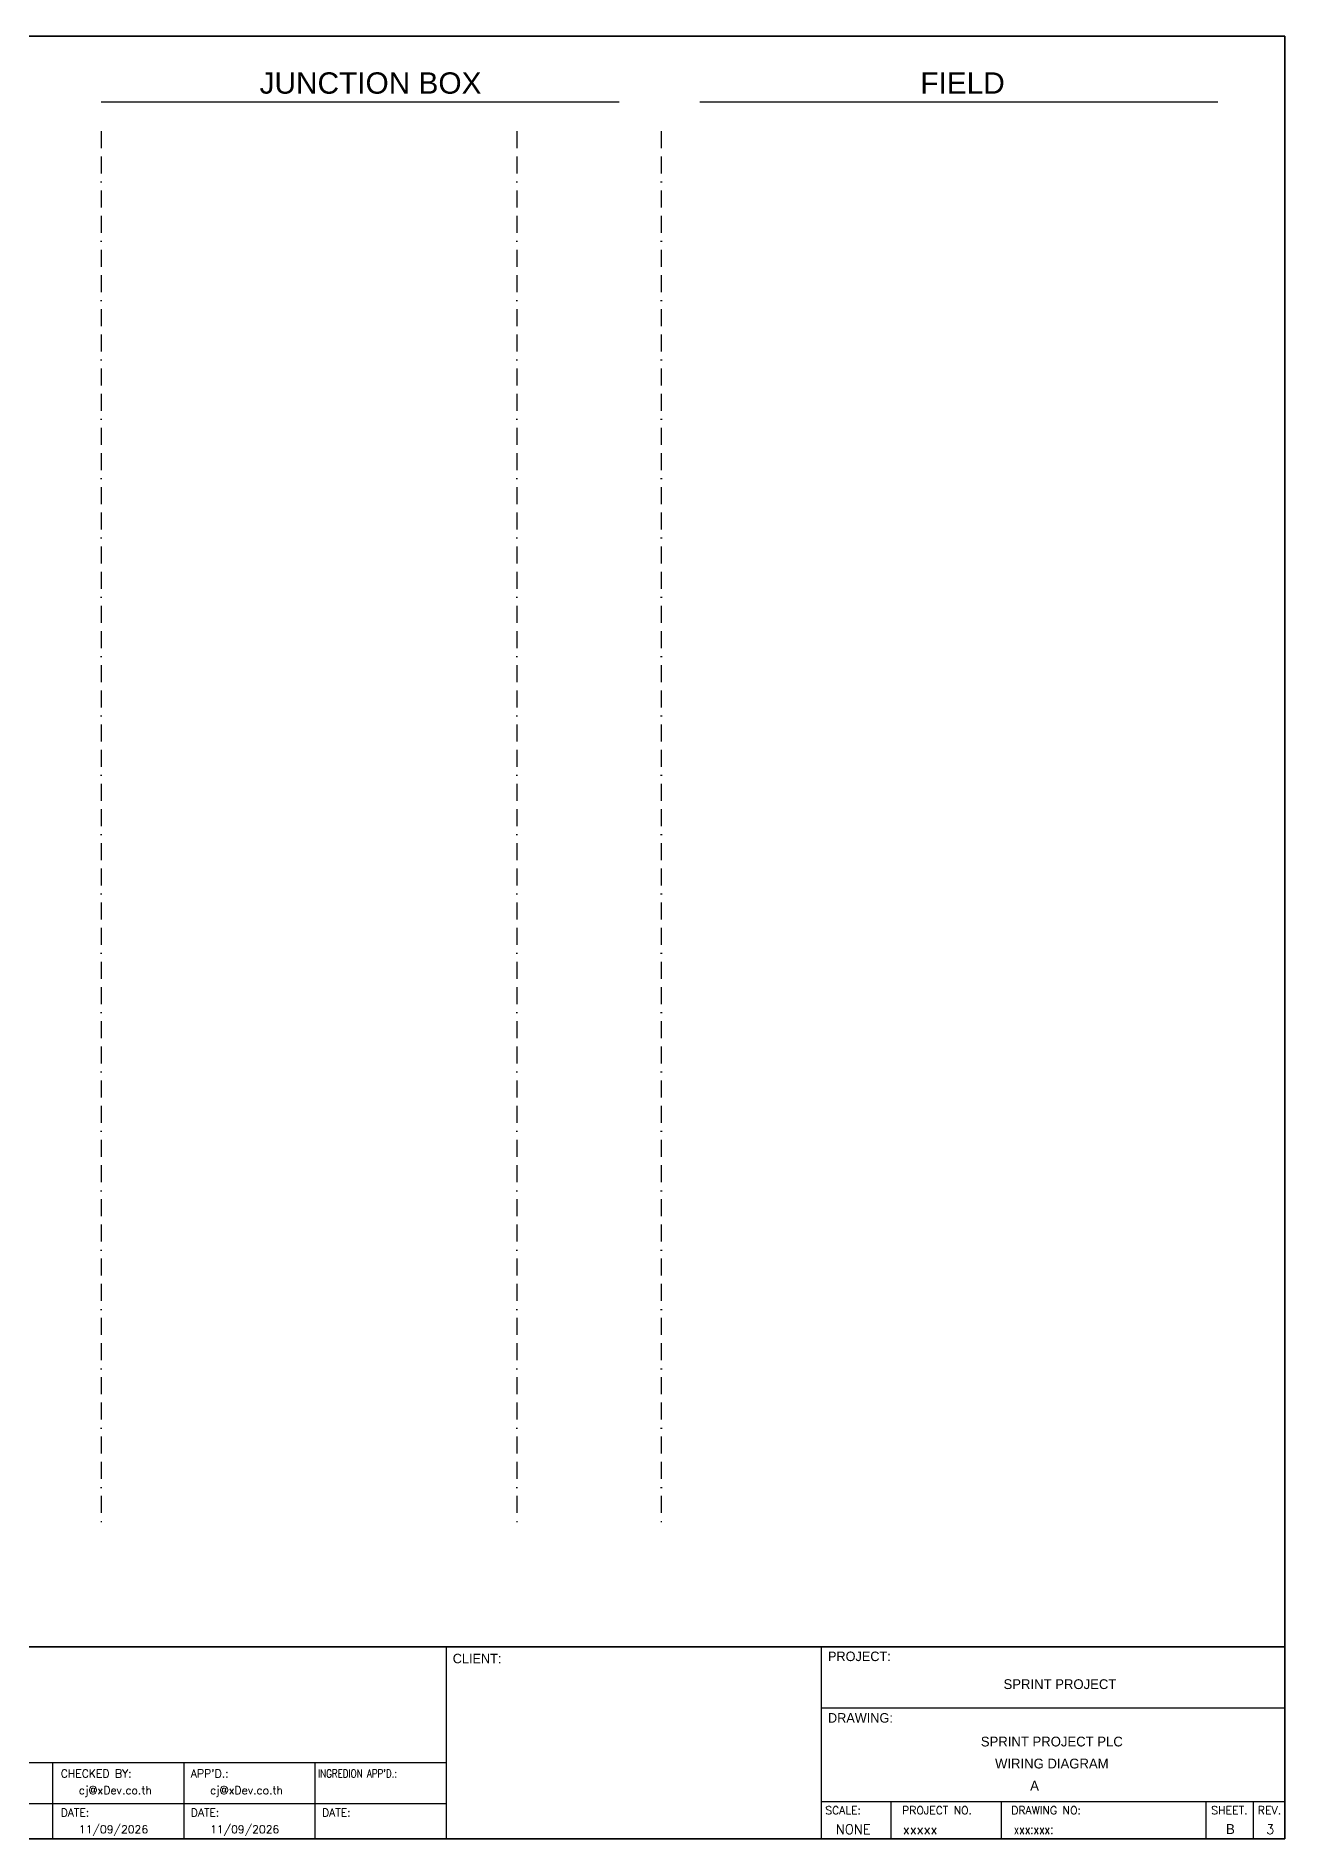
# Model space of a CAD drawing. Header units: millimetres. Extents: x 0 to 62600, y 0 to 14837.
# Drawn here: x 31373 to 33246, y 6008 to 8713 of the extents above; entities that cross this region are included whole.
import ezdxf
from ezdxf.enums import TextEntityAlignment as Align

# ---------------------------------------------------------------- set-up
doc = ezdxf.new("R2010")
doc.units = ezdxf.units.MM
doc.linetypes.add('BORDERX2', pattern=[88.9, 25.4, -12.7, 25.4, -12.7, 0, -12.7])
for name, color, linetype in [('GT_1', 9, 'Continuous'), ('HELPPOINT', 7, 'Continuous'), ('MEMBER', 7, 'Continuous'), ('x01001-FrameArea', 2, 'BORDERX2')]:
    doc.layers.add(name, color=color, linetype=linetype)
doc.styles.add('HTX11', font='O8111901')
doc.styles.add('ROMANS', font='romans.shx', dxfattribs={"width": 0.85, "height": 25})
doc.styles.get("Standard").update_dxf_attribs({"font": 'arial.ttf'})

msp = doc.modelspace()

# ---------------------------------------------------------------- linework, layer by layer
for p, q in [((31471.3, 8614.1), (32248.1, 8614.1)), ((32369.1, 8614.1), (33145.9, 8614.1))]:
    msp.add_line(p, q)
at = {"color": 4}
for p, q in [((32655.4, 6064.5), (32655.4, 6008.4)), ((32820.7, 6064.5), (32820.7, 6008.4))]:
    msp.add_line(p, q, dxfattribs=at)
at = {"color": 4, "ltscale": 0.5}
for p, q in [((33127.8, 6064.5), (33127.8, 6008.4)), ((33127.8, 6064.5), (33127.8, 6008.4)), ((33199, 6064.5), (33199, 6008.4)), ((33199, 6064.5), (33199, 6008.4))]:
    msp.add_line(p, q, dxfattribs=at)
at = {"layer": 'GT_1', "color": 4}
for p, q in [((31988.9, 6008.4), (31988.9, 6296.6)), ((32551.2, 6008.4), (32551.2, 6296.6)), ((32551.2, 6008.4), (32551.2, 6296.6)), ((32551.2, 6008.4), (32551.2, 6296.6)), ((31988.9, 6122.8), (31201.9, 6122.8)), ((31398.7, 6008.4), (31398.7, 6122.8)), ((31595.4, 6008.4), (31595.4, 6122.8)), ((31792.2, 6008.4), (31792.2, 6122.8)), ((31988.9, 6061.3), (31201.9, 6061.3)), ((32551.2, 6064.5), (33246.4, 6064.5))]:
    msp.add_line(p, q, dxfattribs=at)
at = {"layer": 'HELPPOINT', "color": 4, "lineweight": 35}
for p, q in [((29353.1, 8712.6), (33246.4, 8712.6)), ((29353.1, 8712.6), (33246.4, 8712.6)), ((33246.4, 8712.6), (33246.4, 6008.4)), ((33246.4, 8712.6), (33246.4, 6008.4)), ((33246.4, 6008.4), (29353.1, 6008.4)), ((33246.4, 6008.4), (29353.1, 6008.4))]:
    msp.add_line(p, q, dxfattribs=at)
at = {"layer": 'HELPPOINT', "color": 4}
for p, q in [((32551.2, 6205), (33246.4, 6205)), ((32551.2, 6205), (33246.4, 6205)), ((32551.2, 6064.5), (33246.4, 6064.5))]:
    msp.add_line(p, q, dxfattribs=at)
at = {"layer": 'MEMBER', "color": 4, "lineweight": 35}
msp.add_line((29353.1, 6296.6), (33246.4, 6296.6), dxfattribs=at)
msp.add_line((29353.1, 6296.6), (33246.4, 6296.6), dxfattribs=at)
at = {"layer": 'MEMBER', "color": 4}
for p, q in [((32551.2, 6205), (33246.4, 6205)), ((32551.2, 6205), (33246.4, 6205)), ((32551.2, 6064.5), (33246.4, 6064.5)), ((32551.2, 6064.5), (33246.4, 6064.5))]:
    msp.add_line(p, q, dxfattribs=at)
at = {"layer": 'x01001-FrameArea'}
for p, q in [((31471.3, 8570), (31471.3, 6483.4)), ((32094.4, 8570), (32094.4, 6483.4)), ((32311.2, 8570), (32311.2, 6483.5))]:
    msp.add_line(p, q, dxfattribs=at)

# ---------------------------------------------------------------- texts
at = {"color": 2}
for s, p in [('JUNCTION BOX', (31708.7, 8626.2)), ('FIELD', (32699.6, 8626.2))]:
    msp.add_text(s, height=32, dxfattribs=at).set_placement(p)
at = {"color": 4, "ltscale": 100, "style": 'HTX11'}
for s, p in [('SPRINT PROJECT', (32909, 6240.6)), ('SPRINT PROJECT PLC', (32896.8, 6154.5)), ('WIRING DIAGRAM', (32896.8, 6121.5))]:
    msp.add_text(s, height=14.693, dxfattribs=at).set_placement(p, align=Align.MIDDLE_CENTER)
at = {"style": 'HTX11'}
for tag, text, height, p in [('A', 'A', 14.8, (32870.9, 6088.3)), ('B', 'CHASSIS C3 SLOT 7', 14.821, (33164.7, 6023.3))]:
    msp.add_attdef(tag, text=text, height=height, dxfattribs=at).set_placement(p, align=Align.MIDDLE_CENTER)
at = {"layer": 'GT_1', "color": 4, "style": 'HTX11'}
for s, p in [('CLIENT:', (31998.4, 6271.9)), ('PROJECT:', (32561.1, 6275.2)), ('DRAWING:', (32561.1, 6182.9))]:
    msp.add_text(s, height=14.25, dxfattribs=at).set_placement(p)
at = {"layer": 'MEMBER', "color": 4, "ltscale": 0.8, "style": 'ROMANS'}
for s, height, p in [('CHECKED BY:', 11.875, (31410.4, 6100.6)), ("APP'D.:", 11.88, (31605.6, 6100.6)), ('cj@xDev.co.th', 11.875, (31437.7, 6075.6)), ('cj@xDev.co.th', 11.875, (31634.4, 6075.6)), ('SHEET.', 12, (33135.8, 6045.5)), ('REV.', 12, (33205.7, 6045.5)), ('DATE:', 11.88, (31410.4, 6042)), ('11/09/2026', 11.88, (31437.7, 6016.9)), ('DATE:', 11.88, (31605.6, 6042)), ('11/09/2026', 11.88, (31634.4, 6016.9)), ('DATE:', 11.88, (31802.4, 6042)), ('SCALE:', 11.88, (32557.1, 6045.5)), ('PROJECT NO.', 11.875, (32672.3, 6045.5)), ('DRAWING NO:', 11.875, (32836, 6045.5)), ('NONE', 14.23, (32573.1, 6015.8)), ('xxxxx', 14.23, (32673.5, 6015.8))]:
    msp.add_text(s, height=height, dxfattribs=at).set_placement(p)
at = {"layer": 'MEMBER', "color": 4, "ltscale": 0.8, "style": 'ROMANS', "width": 0.8}
for s, height, p in [("INGREDION APP'D.:", 11.875, (31796.4, 6100.6)), ('xxx:xxx:', 14.23, (32839.7, 6015.8))]:
    msp.add_text(s, height=height, dxfattribs=at).set_placement(p)
at = {"layer": 'MEMBER', "color": 4, "ltscale": 0.8, "style": 'ROMANS'}
msp.add_text('3', height=14.2, dxfattribs=at).set_placement((33224.3, 6015.8), align=Align.CENTER)

doc.saveas('drawing.dxf')
